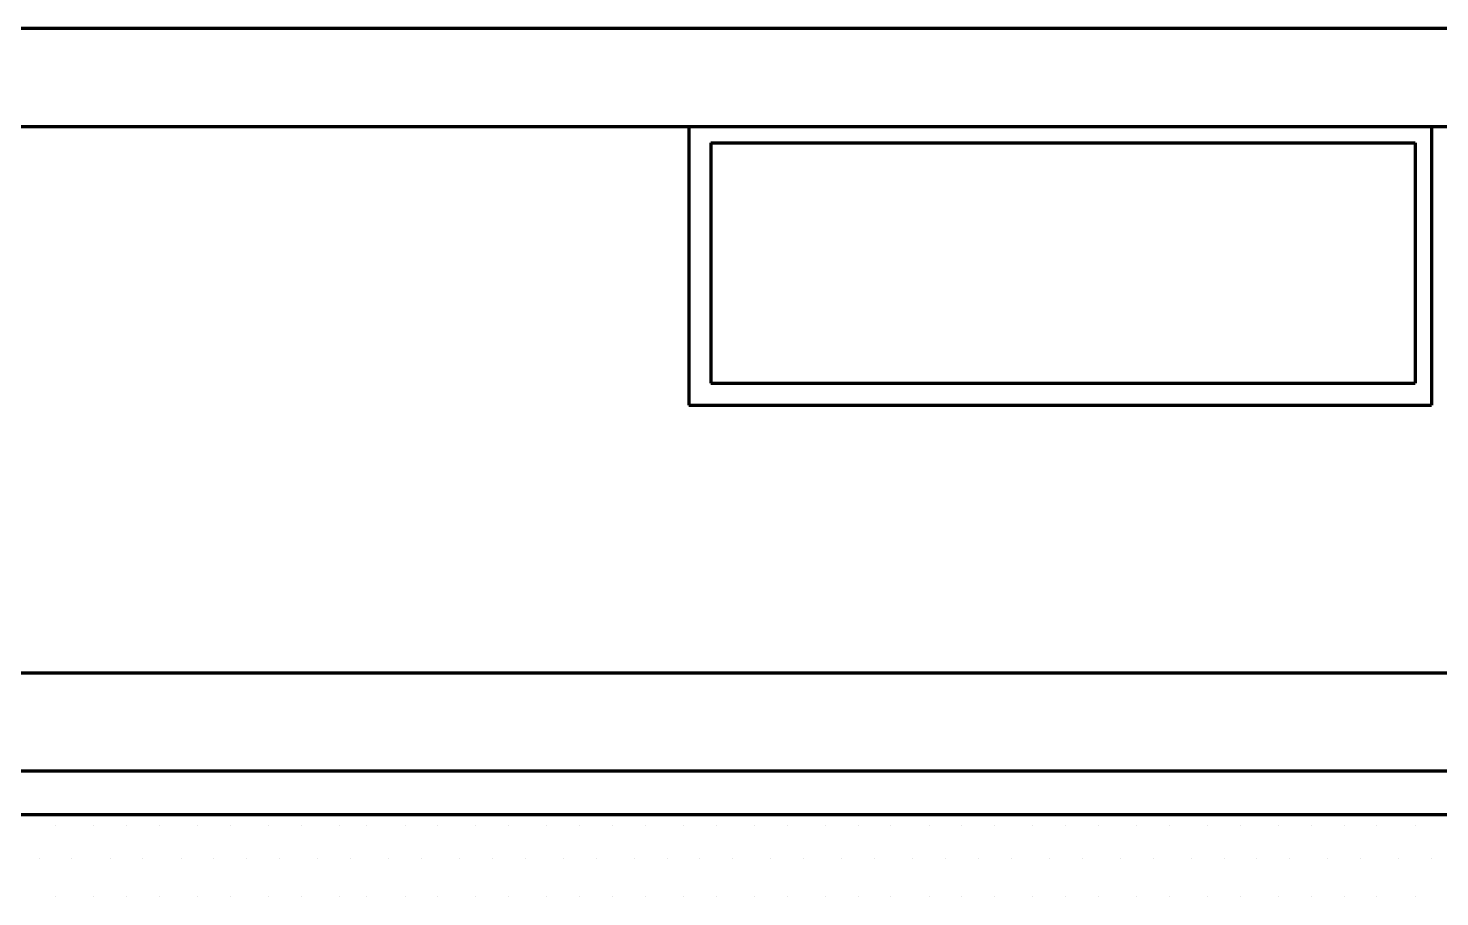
# Model space of a CAD drawing. Header units: millimetres. Extents: x 2273 to 2522, y 1034 to 1187.
# Drawn here: x 2394.784 to 2395.545, y 1172.98 to 1173.448 of the extents above; entities that cross this region are included whole.
import ezdxf

# ---------------------------------------------------------------- set-up
doc = ezdxf.new("R2010")
doc.units = ezdxf.units.MM
doc.layers.add('LAYER8', color=8, linetype='Continuous')
doc.layers.add('PAREDES', color=4, linetype='Continuous', lineweight=100)

# ---------------------------------------------------------------- blocks, each defined once
blk = doc.blocks.new('CAR')
at = {"layer": 'PAREDES', "color": 0, "linetype": 'Continuous'}
for points in [[(73.57696, 145.22451), (73.57696, 146.42451)], [(73.6299, 145.2451), (73.6299, 146.40392)], [(73.92402, 145.2451), (73.92402, 146.40392)], [(73.97696, 146.38922), (73.97696, 145.26275)], [(74.00049, 146.38922), (74.00049, 145.26275)], [(73.6299, 146.02451), (73.7799, 146.02451)], [(73.6299, 145.62451), (73.6299, 146.02451)], [(73.7799, 145.62451), (73.7799, 146.02451)], [(74.02402, 146.02451), (74.02402, 146.02451)], [(73.63873, 146.01569), (73.76814, 146.01569)], [(73.63873, 145.63627), (73.63873, 146.01569)], [(73.76814, 145.63627), (73.76814, 146.01569)], [(74.00637, 146.01569), (74.00637, 146.01569)], [(74.04461, 146.01569), (74.04461, 146.01569)], [(74.02402, 146.00686), (74.02402, 146.00686)], [(74.00637, 145.9951), (74.00637, 145.9951)], [(74.04461, 145.9951), (74.04461, 145.9951)], [(74.02402, 145.98627), (74.02402, 145.98627)], [(74.00637, 145.97745), (74.00637, 145.97745)], [(74.04461, 145.97745), (74.04461, 145.97745)], [(74.02402, 145.96863), (74.02402, 145.96863)], [(74.00637, 145.9598), (74.00637, 145.9598)], [(74.04461, 145.9598), (74.04461, 145.9598)], [(74.02402, 145.94804), (74.02402, 145.94804)], [(74.00637, 145.94216), (74.00637, 145.94216)], [(74.04461, 145.94216), (74.04461, 145.94216)], [(74.02402, 145.93039), (74.02402, 145.93039)], [(74.00637, 145.92157), (74.00637, 145.92157)], [(74.04461, 145.92157), (74.04461, 145.92157)], [(74.02402, 145.91275), (74.02402, 145.91275)], [(74.00637, 145.90392), (74.00637, 145.90392)], [(74.04461, 145.90392), (74.04461, 145.90392)], [(74.02402, 145.8951), (74.02402, 145.8951)], [(74.00637, 145.88333), (74.00637, 145.88333)], [(74.04461, 145.88333), (74.04461, 145.88333)], [(74.02402, 145.87451), (74.02402, 145.87451)], [(74.00637, 145.86569), (74.00637, 145.86569)], [(74.04461, 145.86569), (74.04461, 145.86569)], [(74.02402, 145.85686), (74.02402, 145.85686)], [(74.00637, 145.8451), (74.00637, 145.8451)], [(74.04461, 145.8451), (74.04461, 145.8451)], [(74.02402, 145.83627), (74.02402, 145.83627)], [(74.00637, 145.82745), (74.00637, 145.82745)], [(74.04461, 145.82745), (74.04461, 145.82745)], [(74.02402, 145.81863), (74.02402, 145.81863)], [(74.00637, 145.8098), (74.00637, 145.8098)], [(74.04461, 145.8098), (74.04461, 145.8098)], [(74.02402, 145.79804), (74.02402, 145.79804)], [(74.00637, 145.78922), (74.00637, 145.78922)], [(74.04461, 145.78922), (74.04461, 145.78922)], [(74.02402, 145.78039), (74.02402, 145.78039)], [(74.00637, 145.77157), (74.00637, 145.77157)], [(74.04461, 145.77157), (74.04461, 145.77157)], [(74.02402, 145.76275), (74.02402, 145.76275)], [(74.00637, 145.75392), (74.00637, 145.75392)], [(74.04461, 145.75392), (74.04461, 145.75392)], [(74.02402, 145.7451), (74.02402, 145.7451)], [(74.00637, 145.73333), (74.00637, 145.73333)], [(74.04461, 145.73333), (74.04461, 145.73333)], [(74.02402, 145.72451), (74.02402, 145.72451)], [(74.00637, 145.71569), (74.00637, 145.71569)], [(74.04461, 145.71569), (74.04461, 145.71569)], [(74.02402, 145.70686), (74.02402, 145.70686)], [(74.00637, 145.69804), (74.00637, 145.69804)], [(74.04461, 145.69804), (74.04461, 145.69804)], [(74.02402, 145.68627), (74.02402, 145.68627)], [(74.00637, 145.67745), (74.00637, 145.67745)], [(74.04461, 145.67745), (74.04461, 145.67745)], [(74.02402, 145.66863), (74.02402, 145.66863)], [(74.00637, 145.6598), (74.00637, 145.6598)], [(74.04461, 145.6598), (74.04461, 145.6598)], [(74.02402, 145.64804), (74.02402, 145.64804)], [(73.63873, 145.63627), (73.76814, 145.63627)], [(74.00637, 145.63922), (74.00637, 145.63922)], [(74.04461, 145.63922), (74.04461, 145.63922)], [(74.02402, 145.63039), (74.02402, 145.63039)], [(73.6299, 145.62451), (73.7799, 145.62451)], [(74.00637, 145.62157), (74.00637, 145.62157)], [(74.04461, 145.62157), (74.04461, 145.62157)], [(74.02402, 145.61275), (74.02402, 145.61275)], [(74.00637, 145.60098), (74.00637, 145.60098)], [(74.04461, 145.60098), (74.04461, 145.60098)], [(74.02402, 145.5951), (74.02402, 145.5951)], [(74.00637, 145.58333), (74.00637, 145.58333)], [(74.04461, 145.58333), (74.04461, 145.58333)], [(74.02402, 145.57451), (74.02402, 145.57451)], [(74.00637, 145.56569), (74.00637, 145.56569)], [(74.04461, 145.56569), (74.04461, 145.56569)], [(74.02402, 145.55686), (74.02402, 145.55686)], [(74.00637, 145.54804), (74.00637, 145.54804)], [(74.04461, 145.54804), (74.04461, 145.54804)], [(74.02402, 145.53627), (74.02402, 145.53627)], [(74.00637, 145.52745), (74.00637, 145.52745)], [(74.04461, 145.52745), (74.04461, 145.52745)], [(74.02402, 145.51863), (74.02402, 145.51863)], [(74.00637, 145.5098), (74.00637, 145.5098)], [(74.04461, 145.5098), (74.04461, 145.5098)], [(74.02402, 145.50098), (74.02402, 145.50098)], [(74.00637, 145.48922), (74.00637, 145.48922)], [(74.04461, 145.48922), (74.04461, 145.48922)], [(74.02402, 145.48039), (74.02402, 145.48039)], [(74.00637, 145.47157), (74.00637, 145.47157)], [(74.04461, 145.47157), (74.04461, 145.47157)], [(74.02402, 145.46275), (74.02402, 145.46275)], [(74.00637, 145.45098), (74.00637, 145.45098)], [(74.04461, 145.45098), (74.04461, 145.45098)], [(74.02402, 145.44216), (74.02402, 145.44216)], [(74.00637, 145.43627), (74.00637, 145.43627)], [(74.04461, 145.43627), (74.04461, 145.43627)], [(74.02402, 145.42451), (74.02402, 145.42451)], [(74.00637, 145.41569), (74.00637, 145.41569)], [(74.04461, 145.41569), (74.04461, 145.41569)], [(74.02402, 145.40392), (74.02402, 145.40392)], [(74.00637, 145.39804), (74.00637, 145.39804)], [(74.04461, 145.39804), (74.04461, 145.39804)], [(74.02402, 145.38627), (74.02402, 145.38627)], [(74.00637, 145.37745), (74.00637, 145.37745)], [(74.04461, 145.37745), (74.04461, 145.37745)], [(74.02402, 145.36863), (74.02402, 145.36863)], [(74.00637, 145.3598), (74.00637, 145.3598)], [(74.04461, 145.3598), (74.04461, 145.3598)], [(74.02402, 145.35098), (74.02402, 145.35098)], [(74.00637, 145.33922), (74.00637, 145.33922)], [(74.04461, 145.33922), (74.04461, 145.33922)], [(74.02402, 145.33039), (74.02402, 145.33039)], [(74.00637, 145.32157), (74.00637, 145.32157)], [(74.04461, 145.32157), (74.04461, 145.32157)], [(74.02402, 145.31275), (74.02402, 145.31275)], [(74.00637, 145.30392), (74.00637, 145.30392)], [(74.04461, 145.30392), (74.04461, 145.30392)], [(74.02402, 145.29216), (74.02402, 145.29216)], [(74.00637, 145.28333), (74.00637, 145.28333)], [(74.04461, 145.28333), (74.04461, 145.28333)], [(74.02402, 145.27451), (74.02402, 145.27451)]]:
    blk.add_lwpolyline(points, dxfattribs=at)

msp = doc.modelspace()

# ---------------------------------------------------------------- block references
at = {"layer": 'LAYER8', "linetype": 'ByBlock', "rotation": 270}
msp.add_blockref('CAR', (2249.51562, 1247.02476), dxfattribs=at)

doc.saveas('drawing.dxf')
